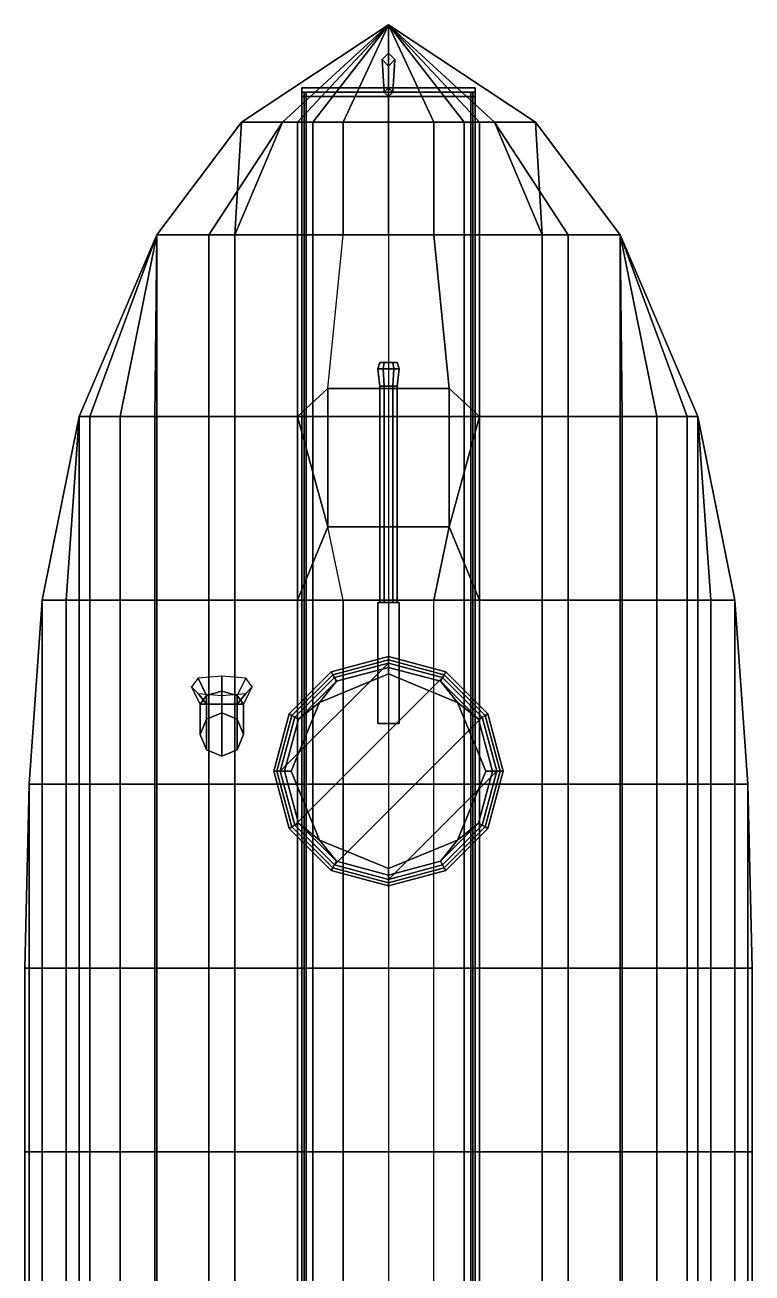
# Model space of a CAD drawing. Header units: millimetres. Extents: x -3 to 1.7, y -21.6 to 9.5.
# Drawn here: x -1.68 to 1.68, y 3.76 to 9.53 of the extents above; entities that cross this region are included whole.
import ezdxf

# ---------------------------------------------------------------- set-up
doc = ezdxf.new("R2010")
doc.units = ezdxf.units.MM
for name, color, linetype in [('gun', 1, 'Continuous'), ('hull_mirror', 7, 'Continuous'), ('turret', 2, 'Continuous')]:
    doc.layers.add(name, color=color, linetype=linetype)

msp = doc.modelspace()

# ---------------------------------------------------------------- linework, layer by layer
for points in [[(0, 9.53, 1), (0, 9.53, 0.47), (-0.35, 9.08, 0.47), (-0.68, 9.08, 1)], [(0, 9.53, 0.47), (0, 9.37, -0.16), (0, 9.08, -0.5), (-0.35, 9.08, 0.47)], [(0, 9.4, 1.26), (-0.03, 9.37, 1.26), (-0.02, 9.22, 2.8), (0, 9.24, 2.82)], [(-0.03, 9.37, 1.26), (0, 9.34, 1.26), (0, 9.2, 2.82), (-0.02, 9.22, 2.8)], [(0.03, 9.37, 1.26), (0, 9.4, 1.26), (0, 9.24, 2.82), (0.02, 9.22, 2.8)], [(0, 9.34, 1.26), (0.03, 9.37, 1.26), (0.02, 9.22, 2.8), (0, 9.2, 2.82)], [(-0.4, 9.22, 2.8), (-0.4, 9.24, 2.82), (0.4, 9.24, 2.82), (0.4, 9.22, 2.8)], [(-0.4, 9.24, 2.82), (-0.4, 9.22, 2.84), (0.4, 9.22, 2.84), (0.4, 9.24, 2.82)], [(-0.4, 9.2399, 2.8199), (-0.4, 9.22, 2.8), (-0.4, 9.2, 2.82), (-0.4, 9.22, 2.84)], [(0.4, 9.24, 2.82), (0.4, 9.22, 2.84), (0.4, 9.2, 2.82), (0.4, 9.22, 2.8)], [(-0.4, 0.6, 2.88), (-0.39, 0.6, 2.89), (-0.39, 9.22, 2.83), (-0.4, 9.22, 2.82)], [(-0.39, 0.6, 2.87), (-0.4, 0.6, 2.88), (-0.4, 9.22, 2.82), (-0.39, 9.22, 2.81)], [(-0.4, 9.22, 2.84), (-0.4, 9.2, 2.82), (0.4, 9.2, 2.82), (0.4, 9.22, 2.84)], [(-0.4, 9.2, 2.82), (-0.4, 9.22, 2.8), (0.4, 9.22, 2.8), (0.4, 9.2, 2.82)], [(-0.39, 0.6, 2.89), (-0.38, 0.6, 2.88), (-0.38, 9.22, 2.82), (-0.39, 9.22, 2.83)], [(-0.38, 0.6, 2.88), (-0.39, 0.6, 2.87), (-0.39, 9.22, 2.81), (-0.38, 9.22, 2.82)], [(0.38, 0.6, 2.88), (0.39, 0.6, 2.89), (0.39, 9.22, 2.83), (0.38, 9.22, 2.82)], [(0.39, 0.6, 2.87), (0.38, 0.6, 2.88), (0.38, 9.22, 2.82), (0.39, 9.22, 2.81)], [(0.39, 0.6, 2.89), (0.4, 0.6, 2.88), (0.4, 9.22, 2.82), (0.39, 9.22, 2.83)], [(0.4, 0.6, 2.88), (0.39, 0.6, 2.87), (0.39, 9.22, 2.81), (0.4, 9.22, 2.82)], [(-0.68, 9.08, 1), (-0.68, 9.08, 1), (-0.71, 8.56, 0.54), (-1.07, 8.56, 0.86)], [(-0.68, 9.08, 1), (-0.35, 9.08, 0.47), (-0.35, 8.56, -0.03), (-0.71, 8.56, 0.54)], [(-0.35, 9.08, 0.47), (0, 9.08, -0.5), (0, 8.56, -0.69), (-0.35, 8.56, -0.03)], [(-1.07, 8.56, 0.86), (-1.07, 8.56, 0.86), (-1.07, 7.72, 0.37), (-1.43, 7.72, 0.61)], [(-1.07, 8.56, 0.86), (-0.71, 8.56, 0.54), (-0.71, 7.72, 0.02), (-1.07, 7.72, 0.37)], [(-0.71, 8.56, 0.54), (-0.35, 8.56, -0.03), (-0.35, 7.72, -0.4), (-0.71, 7.72, 0.02)], [(-0.35, 8.56, -0.03), (0, 8.56, -0.69), (0, 7.72, -0.76), (-0.35, 7.72, -0.4)], [(0.28, 7.21, 1.32), (0.28, 7.85, 1.32), (-0.28, 7.85, 1.32), (-0.28, 7.21, 1.32)], [(0.28, 7.85, 1.32), (0.28, 7.85, 1.26), (-0.28, 7.85, 1.26), (-0.28, 7.85, 1.32)], [(-0.28, 7.85, 1.32), (-0.28, 7.85, 1.26), (-0.28, 7.21, 1.26), (-0.28, 7.21, 1.32)], [(0.28, 7.21, 1.26), (0.28, 7.85, 1.26), (0.28, 7.85, 1.32), (0.28, 7.21, 1.32)], [(-1.43, 7.72, 0.61), (-1.43, 7.72, 0.61), (-1.43, 6.87, 0.23), (-1.6, 6.87, 0.31)], [(-1.43, 7.72, 0.61), (-1.07, 7.72, 0.37), (-1.07, 6.87, 0.04), (-1.43, 6.87, 0.23)], [(-1.07, 7.72, 0.37), (-0.71, 7.72, 0.02), (-0.71, 6.87, -0.25), (-1.07, 6.87, 0.04)], [(-0.71, 7.72, 0.02), (-0.35, 7.72, -0.4), (-0.35, 6.87, -0.56), (-0.71, 6.87, -0.25)], [(-0.35, 7.72, -0.4), (0, 7.72, -0.76), (0, 6.87, -0.76), (-0.35, 6.87, -0.56)], [(-0.28, 7.21, 1.32), (-0.28, 7.21, 1.26), (0.28, 7.21, 1.26), (0.28, 7.21, 1.32)], [(-1.6, 6.87, 0.31), (-1.43, 6.87, 0.23), (-1.43, 6.02, -0.02), (-1.66, 6.02, 0.08)], [(-1.43, 6.87, 0.23), (-1.07, 6.87, 0.04), (-1.07, 6.02, -0.18), (-1.43, 6.02, -0.02)], [(-1.07, 6.87, 0.04), (-0.71, 6.87, -0.25), (-0.71, 6.02, -0.4), (-1.07, 6.02, -0.18)], [(-0.71, 6.87, -0.25), (-0.35, 6.87, -0.56), (-0.35, 6.02, -0.61), (-0.71, 6.02, -0.4)], [(-0.35, 6.87, -0.56), (0, 6.87, -0.76), (0, 6.02, -0.76), (-0.35, 6.02, -0.61)], [(-0.265, 6.539, 1.41), (-0.2577, 6.5263, 1.4454), (0, 6.5954, 1.4454), (0, 6.61, 1.41)], [(-0.2577, 6.5263, 1.3746), (-0.265, 6.539, 1.41), (0, 6.61, 1.41), (0, 6.5954, 1.3746)], [(-0.2577, 6.5263, 1.4454), (-0.24, 6.4957, 1.46), (0, 6.56, 1.46), (0, 6.5954, 1.4454)], [(-0.24, 6.4957, 1.36), (-0.2577, 6.5263, 1.3746), (0, 6.5954, 1.3746), (0, 6.56, 1.36)], [(0, 6.61, 1.41), (0, 6.5954, 1.4454), (0.2577, 6.5263, 1.4454), (0.265, 6.539, 1.41)], [(0, 6.5954, 1.3746), (0, 6.61, 1.41), (0.265, 6.539, 1.41), (0.2577, 6.5263, 1.3746)], [(0, 6.5954, 1.4454), (0, 6.56, 1.46), (0.24, 6.4957, 1.46), (0.2577, 6.5263, 1.4454)], [(0, 6.56, 1.36), (0, 6.5954, 1.3746), (0.2577, 6.5263, 1.3746), (0.24, 6.4957, 1.36)], [(-0.459, 6.345, 1.41), (-0.4463, 6.3377, 1.4454), (-0.2577, 6.5263, 1.4454), (-0.265, 6.539, 1.41)], [(-0.4463, 6.3377, 1.3746), (-0.459, 6.345, 1.41), (-0.265, 6.539, 1.41), (-0.2577, 6.5263, 1.3746)], [(-0.4463, 6.3377, 1.4454), (-0.4157, 6.32, 1.46), (-0.24, 6.4957, 1.46), (-0.2577, 6.5263, 1.4454)], [(-0.4157, 6.32, 1.36), (-0.4463, 6.3377, 1.3746), (-0.2577, 6.5263, 1.3746), (-0.24, 6.4957, 1.36)], [(0, 6.56, 1.46), (-0.24, 6.4957, 1.46), (-0.3182, 6.3982, 1.46), (0, 6.53, 1.46)], [(0, 6.53, 1.46), (-0.3182, 6.3982, 1.46), (-0.3182, 6.3982, 1.53), (0, 6.53, 1.53)], [(0, 6.56, 1.28), (-0.24, 6.4957, 1.24), (-0.24, 6.4957, 1.36), (0, 6.56, 1.36)], [(0.24, 6.4957, 1.24), (0, 6.56, 1.28), (0, 6.56, 1.36), (0.24, 6.4957, 1.36)], [(0, 6.56, 1.46), (0, 6.53, 1.46), (0.3182, 6.3982, 1.46), (0.24, 6.4957, 1.46)], [(0.3182, 6.3982, 1.46), (0, 6.53, 1.46), (0, 6.53, 1.53), (0.3182, 6.3982, 1.53)], [(0.2577, 6.5263, 1.4454), (0.24, 6.4957, 1.46), (0.4157, 6.32, 1.46), (0.4463, 6.3377, 1.4454)], [(0.24, 6.4957, 1.36), (0.2577, 6.5263, 1.3746), (0.4463, 6.3377, 1.3746), (0.4157, 6.32, 1.36)], [(0.265, 6.539, 1.41), (0.2577, 6.5263, 1.4454), (0.4463, 6.3377, 1.4454), (0.459, 6.345, 1.41)], [(0.2577, 6.5263, 1.3746), (0.265, 6.539, 1.41), (0.459, 6.345, 1.41), (0.4463, 6.3377, 1.3746)], [(-0.88, 6.51, 1.8907), (-0.91, 6.47, 1.7), (-0.87, 6.39, 1.7), (-0.8407, 6.43, 1.8907)], [(-0.91, 6.47, 1.7), (-0.88, 6.44, 1.5393), (-0.8407, 6.39, 1.5393), (-0.87, 6.39, 1.7)], [(-0.77, 6.52, 1.92), (-0.88, 6.51, 1.8907), (-0.8407, 6.43, 1.8907), (-0.77, 6.45, 1.92)], [(-0.66, 6.51, 1.8907), (-0.77, 6.52, 1.92), (-0.77, 6.45, 1.92), (-0.6993, 6.43, 1.8907)], [(-0.63, 6.47, 1.7), (-0.66, 6.51, 1.8907), (-0.6993, 6.43, 1.8907), (-0.67, 6.39, 1.7)], [(-0.66, 6.44, 1.5393), (-0.63, 6.47, 1.7), (-0.67, 6.39, 1.7), (-0.6993, 6.39, 1.5393)], [(-0.24, 6.4957, 1.24), (-0.4157, 6.32, 1.21), (-0.4157, 6.32, 1.36), (-0.24, 6.4957, 1.36)], [(-0.4157, 6.32, 1.46), (-0.3182, 6.3982, 1.46), (-0.3182, 6.3982, 1.46), (-0.24, 6.4957, 1.46)], [(0.4157, 6.32, 1.21), (0.24, 6.4957, 1.24), (0.24, 6.4957, 1.36), (0.4157, 6.32, 1.36)], [(0.24, 6.4957, 1.46), (0.3182, 6.3982, 1.46), (0.3182, 6.3982, 1.46), (0.4157, 6.32, 1.46)], [(-0.88, 6.44, 1.5393), (-0.77, 6.43, 1.51), (-0.77, 6.39, 1.51), (-0.8407, 6.39, 1.5393)], [(-0.8407, 6.43, 1.8907), (-0.87, 6.39, 1.7), (-0.87, 6.25, 1.63), (-0.8407, 6.1793, 1.7)], [(-0.77, 6.45, 1.92), (-0.8407, 6.43, 1.8907), (-0.8407, 6.1793, 1.7), (-0.77, 6.15, 1.72)], [(-0.6993, 6.43, 1.8907), (-0.77, 6.45, 1.92), (-0.77, 6.15, 1.72), (-0.6993, 6.1793, 1.7)], [(-0.77, 6.43, 1.51), (-0.66, 6.44, 1.5393), (-0.6993, 6.39, 1.5393), (-0.77, 6.39, 1.51)], [(-0.67, 6.39, 1.7), (-0.6993, 6.43, 1.8907), (-0.6993, 6.1793, 1.7), (-0.67, 6.25, 1.63)], [(-0.87, 6.39, 1.7), (-0.8407, 6.39, 1.5393), (-0.8407, 6.3207, 1.53), (-0.87, 6.25, 1.63)], [(-0.8407, 6.39, 1.5393), (-0.77, 6.39, 1.51), (-0.77, 6.35, 1.48), (-0.8407, 6.3207, 1.53)], [(-0.77, 6.35, 0.98), (-0.8407, 6.3207, 0.98), (-0.8407, 6.3207, 1.53), (-0.77, 6.35, 1.48)], [(-0.77, 6.39, 1.51), (-0.6993, 6.39, 1.5393), (-0.6993, 6.3207, 1.53), (-0.77, 6.35, 1.48)], [(-0.6993, 6.3207, 0.98), (-0.77, 6.35, 0.98), (-0.77, 6.35, 1.48), (-0.6993, 6.3207, 1.53)], [(-0.6993, 6.39, 1.5393), (-0.67, 6.39, 1.7), (-0.67, 6.25, 1.63), (-0.6993, 6.3207, 1.53)], [(-0.48, 6.08, 1.46), (-0.45, 6.08, 1.46), (-0.3182, 6.3982, 1.46), (-0.4157, 6.32, 1.46)], [(-0.3182, 6.3982, 1.46), (-0.45, 6.08, 1.46), (-0.45, 6.08, 1.53), (-0.3182, 6.3982, 1.53)], [(0.45, 6.08, 1.46), (0.3182, 6.3982, 1.46), (0.3182, 6.3982, 1.53), (0.45, 6.08, 1.53)], [(0.48, 6.08, 1.46), (0.4157, 6.32, 1.46), (0.3182, 6.3982, 1.46), (0.45, 6.08, 1.46)], [(-0.8407, 6.3207, 0.98), (-0.87, 6.25, 0.98), (-0.87, 6.25, 1.63), (-0.8407, 6.3207, 1.53)], [(-0.67, 6.25, 0.98), (-0.6993, 6.3207, 0.98), (-0.6993, 6.3207, 1.53), (-0.67, 6.25, 1.63)], [(-0.53, 6.08, 1.41), (-0.5154, 6.08, 1.4454), (-0.4463, 6.3377, 1.4454), (-0.459, 6.345, 1.41)], [(-0.5154, 6.08, 1.3746), (-0.53, 6.08, 1.41), (-0.459, 6.345, 1.41), (-0.4463, 6.3377, 1.3746)], [(-0.5154, 6.08, 1.4454), (-0.48, 6.08, 1.46), (-0.4157, 6.32, 1.46), (-0.4463, 6.3377, 1.4454)], [(-0.48, 6.08, 1.36), (-0.5154, 6.08, 1.3746), (-0.4463, 6.3377, 1.3746), (-0.4157, 6.32, 1.36)], [(-0.4157, 6.32, 1.21), (-0.48, 6.08, 1.2), (-0.48, 6.08, 1.36), (-0.4157, 6.32, 1.36)], [(0.4463, 6.3377, 1.4454), (0.4157, 6.32, 1.46), (0.48, 6.08, 1.46), (0.5154, 6.08, 1.4454)], [(0.4157, 6.32, 1.36), (0.4463, 6.3377, 1.3746), (0.5154, 6.08, 1.3746), (0.48, 6.08, 1.36)], [(0.48, 6.08, 1.2), (0.4157, 6.32, 1.21), (0.4157, 6.32, 1.36), (0.48, 6.08, 1.36)], [(0.459, 6.345, 1.41), (0.4463, 6.3377, 1.4454), (0.5154, 6.08, 1.4454), (0.53, 6.08, 1.41)], [(0.4463, 6.3377, 1.3746), (0.459, 6.345, 1.41), (0.53, 6.08, 1.41), (0.5154, 6.08, 1.3746)], [(-0.87, 6.25, 0.98), (-0.8407, 6.1793, 0.98), (-0.8407, 6.1793, 1.7), (-0.87, 6.25, 1.63)], [(-0.6993, 6.1793, 0.98), (-0.67, 6.25, 0.98), (-0.67, 6.25, 1.63), (-0.6993, 6.1793, 1.7)], [(-0.8407, 6.1793, 0.98), (-0.77, 6.15, 0.98), (-0.77, 6.15, 1.72), (-0.8407, 6.1793, 1.7)], [(-0.77, 6.15, 0.98), (-0.6993, 6.1793, 0.98), (-0.6993, 6.1793, 1.7), (-0.77, 6.15, 1.72)], [(-0.459, 5.815, 1.41), (-0.4463, 5.8223, 1.4454), (-0.5154, 6.08, 1.4454), (-0.53, 6.08, 1.41)], [(-0.4463, 5.8223, 1.3746), (-0.459, 5.815, 1.41), (-0.53, 6.08, 1.41), (-0.5154, 6.08, 1.3746)], [(-0.4463, 5.8223, 1.4454), (-0.4157, 5.84, 1.46), (-0.48, 6.08, 1.46), (-0.5154, 6.08, 1.4454)], [(-0.4157, 5.84, 1.36), (-0.4463, 5.8223, 1.3746), (-0.5154, 6.08, 1.3746), (-0.48, 6.08, 1.36)], [(-0.48, 6.08, 1.2), (-0.4157, 5.84, 1.22), (-0.4157, 5.84, 1.36), (-0.48, 6.08, 1.36)], [(-0.48, 6.08, 1.46), (-0.4157, 5.84, 1.46), (-0.3182, 5.7618, 1.46), (-0.45, 6.08, 1.46)], [(-0.45, 6.08, 1.46), (-0.3182, 5.7618, 1.46), (-0.3182, 5.7618, 1.53), (-0.45, 6.08, 1.53)], [(0.3182, 5.7618, 1.46), (0.45, 6.08, 1.46), (0.45, 6.08, 1.53), (0.3182, 5.7618, 1.53)], [(0.48, 6.08, 1.46), (0.45, 6.08, 1.46), (0.3182, 5.7618, 1.46), (0.4157, 5.84, 1.46)], [(0.5154, 6.08, 1.4454), (0.48, 6.08, 1.46), (0.4157, 5.84, 1.46), (0.4463, 5.8223, 1.4454)], [(0.48, 6.08, 1.36), (0.5154, 6.08, 1.3746), (0.4463, 5.8223, 1.3746), (0.4157, 5.84, 1.36)], [(0.4157, 5.84, 1.22), (0.48, 6.08, 1.2), (0.48, 6.08, 1.36), (0.4157, 5.84, 1.36)], [(0.53, 6.08, 1.41), (0.5154, 6.08, 1.4454), (0.4463, 5.8223, 1.4454), (0.459, 5.815, 1.41)], [(0.5154, 6.08, 1.3746), (0.53, 6.08, 1.41), (0.459, 5.815, 1.41), (0.4463, 5.8223, 1.3746)], [(-1.66, 6.02, 0.08), (-1.43, 6.02, -0.02), (-1.43, 5.17, -0.19), (-1.68, 5.17, -0.15)], [(-1.66, 6.02, 0.08), (-1.66, 6.02, 0.08), (-1.68, 5.17, -0.15), (-1.68, 5.17, -0.07)], [(-1.43, 6.02, -0.02), (-1.07, 6.02, -0.18), (-1.07, 5.17, -0.31), (-1.43, 5.17, -0.19)], [(-1.07, 6.02, -0.18), (-0.71, 6.02, -0.4), (-0.71, 5.17, -0.49), (-1.07, 5.17, -0.31)], [(-0.71, 6.02, -0.4), (-0.35, 6.02, -0.61), (-0.35, 5.17, -0.66), (-0.71, 5.17, -0.49)], [(-0.35, 6.02, -0.61), (0, 6.02, -0.76), (0, 5.17, -0.76), (-0.35, 5.17, -0.66)], [(-0.2577, 5.6337, 1.4454), (-0.24, 5.6643, 1.46), (-0.4157, 5.84, 1.46), (-0.4463, 5.8223, 1.4454)], [(-0.24, 5.6643, 1.36), (-0.2577, 5.6337, 1.3746), (-0.4463, 5.8223, 1.3746), (-0.4157, 5.84, 1.36)], [(-0.4157, 5.84, 1.22), (-0.24, 5.6643, 1.28), (-0.24, 5.6643, 1.36), (-0.4157, 5.84, 1.36)], [(-0.24, 5.6643, 1.46), (-0.3182, 5.7618, 1.46), (-0.3182, 5.7618, 1.46), (-0.4157, 5.84, 1.46)], [(0.4463, 5.8223, 1.4454), (0.4157, 5.84, 1.46), (0.24, 5.6643, 1.46), (0.2577, 5.6337, 1.4454)], [(0.4157, 5.84, 1.36), (0.4463, 5.8223, 1.3746), (0.2577, 5.6337, 1.3746), (0.24, 5.6643, 1.36)], [(0.24, 5.6643, 1.28), (0.4157, 5.84, 1.22), (0.4157, 5.84, 1.36), (0.24, 5.6643, 1.36)], [(0.4157, 5.84, 1.46), (0.3182, 5.7618, 1.46), (0.3182, 5.7618, 1.46), (0.24, 5.6643, 1.46)], [(-0.265, 5.621, 1.41), (-0.2577, 5.6337, 1.4454), (-0.4463, 5.8223, 1.4454), (-0.459, 5.815, 1.41)], [(-0.2577, 5.6337, 1.3746), (-0.265, 5.621, 1.41), (-0.459, 5.815, 1.41), (-0.4463, 5.8223, 1.3746)], [(0.459, 5.815, 1.41), (0.4463, 5.8223, 1.4454), (0.2577, 5.6337, 1.4454), (0.265, 5.621, 1.41)], [(0.4463, 5.8223, 1.3746), (0.459, 5.815, 1.41), (0.265, 5.621, 1.41), (0.2577, 5.6337, 1.3746)], [(-0.3182, 5.7618, 1.46), (0, 5.63, 1.46), (0, 5.63, 1.53), (-0.3182, 5.7618, 1.53)], [(0, 5.6, 1.46), (0, 5.63, 1.46), (-0.3182, 5.7618, 1.46), (-0.24, 5.6643, 1.46)], [(0, 5.63, 1.46), (0.3182, 5.7618, 1.46), (0.3182, 5.7618, 1.53), (0, 5.63, 1.53)], [(0, 5.6, 1.46), (0.24, 5.6643, 1.46), (0.3182, 5.7618, 1.46), (0, 5.63, 1.46)], [(0, 5.5646, 1.4454), (0, 5.6, 1.46), (-0.24, 5.6643, 1.46), (-0.2577, 5.6337, 1.4454)], [(0, 5.6, 1.36), (0, 5.5646, 1.3746), (-0.2577, 5.6337, 1.3746), (-0.24, 5.6643, 1.36)], [(-0.24, 5.6643, 1.28), (0, 5.6, 1.31), (0, 5.6, 1.36), (-0.24, 5.6643, 1.36)], [(0.2577, 5.6337, 1.4454), (0.24, 5.6643, 1.46), (0, 5.6, 1.46), (0, 5.5646, 1.4454)], [(0.24, 5.6643, 1.36), (0.2577, 5.6337, 1.3746), (0, 5.5646, 1.3746), (0, 5.6, 1.36)], [(0, 5.6, 1.31), (0.24, 5.6643, 1.28), (0.24, 5.6643, 1.36), (0, 5.6, 1.36)], [(0, 5.55, 1.41), (0, 5.5646, 1.4454), (-0.2577, 5.6337, 1.4454), (-0.265, 5.621, 1.41)], [(0, 5.5646, 1.3746), (0, 5.55, 1.41), (-0.265, 5.621, 1.41), (-0.2577, 5.6337, 1.3746)], [(0.265, 5.621, 1.41), (0.2577, 5.6337, 1.4454), (0, 5.5646, 1.4454), (0, 5.55, 1.41)], [(0.2577, 5.6337, 1.3746), (0.265, 5.621, 1.41), (0, 5.55, 1.41), (0, 5.5646, 1.3746)], [(-1.68, 5.17, -0.15), (-1.43, 5.17, -0.19), (-1.43, 4.32, -0.32), (-1.68, 4.32, -0.27)], [(-1.68, 5.17, -0.07), (-1.68, 5.17, -0.15), (-1.68, 4.32, -0.27), (-1.68, 4.32, -0.07)], [(-1.43, 5.17, -0.19), (-1.07, 5.17, -0.31), (-1.07, 4.32, -0.42), (-1.43, 4.32, -0.32)], [(-1.07, 5.17, -0.31), (-0.71, 5.17, -0.49), (-0.71, 4.32, -0.55), (-1.07, 4.32, -0.42)], [(-0.71, 5.17, -0.49), (-0.35, 5.17, -0.66), (-0.35, 4.32, -0.68), (-0.71, 4.32, -0.55)], [(-0.35, 5.17, -0.66), (0, 5.17, -0.76), (0, 4.32, -0.76), (-0.35, 4.32, -0.68)], [(-1.68, 4.32, -0.07), (-1.68, 4.32, -0.27), (-1.68, 3.46, -0.38), (-1.68, 3.46, -0.07)], [(-1.68, 4.32, -0.27), (-1.43, 4.32, -0.32), (-1.43, 3.46, -0.41), (-1.68, 3.46, -0.38)], [(-1.43, 4.32, -0.32), (-1.07, 4.32, -0.42), (-1.07, 3.46, -0.49), (-1.43, 3.46, -0.41)], [(-1.07, 4.32, -0.42), (-0.71, 4.32, -0.55), (-0.71, 3.46, -0.6), (-1.07, 3.46, -0.49)], [(-0.71, 4.32, -0.55), (-0.35, 4.32, -0.68), (-0.35, 3.46, -0.7), (-0.71, 3.46, -0.6)], [(-0.35, 4.32, -0.68), (0, 4.32, -0.76), (0, 3.46, -0.76), (-0.35, 3.46, -0.7)]]:
    msp.add_3dface(points)
at = {"color": 3}
for points in [[(0, 9.53, 1.21), (0, 9.53, 1), (-0.68, 9.08, 1), (-0.49, 9.08, 1.21)], [(0, 9.53, 1.23), (0, 9.53, 1.21), (-0.49, 9.08, 1.21), (-0.42, 9.08, 1.23)], [(0, 9.53, 1.26), (0, 9.53, 1.26), (-0.42, 9.08, 1.23), (-0.21, 9.08, 1.26)], [(0, 9.53, 1.23), (0, 9.53, 1.23), (-0.42, 9.08, 1.23), (0, 9.53, 1.26)], [(0, 9.53, 1.26), (0, 9.53, 1.26), (-0.21, 9.08, 1.26), (0, 9.08, 1.26)], [(-0.49, 9.08, 1.21), (-0.68, 9.08, 1), (-1.07, 8.56, 0.86), (-0.83, 8.56, 1.12)], [(-0.49, 9.08, 1.21), (-0.49, 9.08, 1.21), (-0.83, 8.56, 1.12), (-0.71, 8.56, 1.17)], [(-0.42, 9.08, 1.23), (-0.49, 9.08, 1.21), (-0.71, 8.56, 1.17), (-0.42, 8.56, 1.23)], [(-0.21, 9.08, 1.26), (-0.42, 9.08, 1.23), (-0.42, 8.56, 1.23), (-0.21, 8.56, 1.26)], [(0, 9.08, 1.26), (-0.21, 9.08, 1.26), (-0.21, 8.56, 1.26), (0, 8.56, 1.26)], [(-1.07, 8.56, 0.86), (-1.07, 8.56, 0.86), (-1.43, 7.72, 0.61), (-1.38, 7.72, 0.69)], [(-1.07, 8.56, 0.86), (-1.07, 8.56, 0.86), (-1.38, 7.72, 0.69), (-1.24, 7.72, 0.84)], [(-1.07, 8.56, 0.86), (-1.07, 8.56, 0.86), (-1.24, 7.72, 0.84), (-1.08, 7.72, 0.97)], [(-0.83, 8.56, 1.12), (-1.07, 8.56, 0.86), (-1.08, 7.72, 0.97), (-0.83, 7.72, 1.12)], [(-0.71, 8.56, 1.17), (-0.83, 8.56, 1.12), (-0.83, 7.72, 1.12), (-0.71, 7.72, 1.17)], [(-0.42, 8.56, 1.23), (-0.71, 8.56, 1.17), (-0.71, 7.72, 1.17), (-0.42, 7.72, 1.23)], [(-0.21, 8.56, 1.26), (-0.42, 8.56, 1.23), (-0.42, 7.72, 1.23), (-0.28, 7.85, 1.26)], [(-0.28, 7.85, 1.26), (-0.28, 7.85, 1.26), (-0.42, 7.72, 1.23), (-0.28, 7.21, 1.26)], [(-1.43, 7.72, 0.61), (-1.43, 7.72, 0.61), (-1.6, 6.87, 0.31), (-1.49, 6.87, 0.57)], [(-1.38, 7.72, 0.69), (-1.43, 7.72, 0.61), (-1.49, 6.87, 0.57), (-1.38, 6.87, 0.72)], [(-1.24, 7.72, 0.84), (-1.38, 7.72, 0.69), (-1.38, 6.87, 0.72), (-1.24, 6.87, 0.89)], [(-1.08, 7.72, 0.97), (-1.24, 7.72, 0.84), (-1.24, 6.87, 0.89), (-1.08, 6.87, 1.01)], [(-0.83, 7.72, 1.12), (-1.08, 7.72, 0.97), (-1.08, 6.87, 1.01), (-0.83, 6.87, 1.16)], [(-0.71, 7.72, 1.17), (-0.83, 7.72, 1.12), (-0.83, 6.87, 1.16), (-0.71, 6.87, 1.2)], [(-0.42, 7.72, 1.23), (-0.71, 7.72, 1.17), (-0.71, 6.87, 1.2), (-0.42, 6.87, 1.27)], [(-0.28, 7.21, 1.26), (-0.28, 7.21, 1.26), (-0.42, 7.72, 1.23), (-0.42, 6.87, 1.27)], [(-0.28, 7.21, 1.26), (-0.28, 7.21, 1.26), (-0.42, 6.87, 1.27), (-0.21, 6.87, 1.28)], [(-1.6, 6.87, 0.31), (-1.6, 6.87, 0.31), (-1.66, 6.02, 0.08), (-1.6, 6.02, 0.31)], [(-1.49, 6.87, 0.57), (-1.6, 6.87, 0.31), (-1.6, 6.02, 0.31), (-1.49, 6.02, 0.57)], [(-1.38, 6.87, 0.72), (-1.49, 6.87, 0.57), (-1.49, 6.02, 0.57), (-1.38, 6.02, 0.76)], [(-1.24, 6.87, 0.89), (-1.38, 6.87, 0.72), (-1.38, 6.02, 0.76), (-1.24, 6.02, 0.92)], [(-1.08, 6.87, 1.01), (-1.24, 6.87, 0.89), (-1.24, 6.02, 0.92), (-1.08, 6.02, 1.06)], [(-0.83, 6.87, 1.16), (-1.08, 6.87, 1.01), (-1.08, 6.02, 1.06), (-0.83, 6.02, 1.19)], [(-0.71, 6.87, 1.2), (-0.83, 6.87, 1.16), (-0.83, 6.02, 1.19), (-0.71, 6.02, 1.24)], [(-0.42, 6.87, 1.27), (-0.71, 6.87, 1.2), (-0.71, 6.02, 1.24), (-0.42, 6.02, 1.29)], [(-0.21, 6.87, 1.28), (-0.42, 6.87, 1.27), (-0.42, 6.02, 1.29), (-0.21, 6.02, 1.31)], [(0.21, 6.87, 1.28), (-0.21, 6.87, 1.28), (-0.21, 6.02, 1.31), (0.21, 6.02, 1.31)], [(-1.66, 6.02, 0.08), (-1.66, 6.02, 0.08), (-1.68, 5.17, -0.07), (-1.66, 5.17, 0.08)], [(-1.6, 6.02, 0.31), (-1.66, 6.02, 0.08), (-1.66, 5.17, 0.08), (-1.6, 5.17, 0.31)], [(-1.49, 6.02, 0.57), (-1.6, 6.02, 0.31), (-1.6, 5.17, 0.31), (-1.49, 5.17, 0.57)], [(-1.38, 6.02, 0.76), (-1.49, 6.02, 0.57), (-1.49, 5.17, 0.57), (-1.38, 5.17, 0.76)], [(-1.24, 6.02, 0.92), (-1.38, 6.02, 0.76), (-1.38, 5.17, 0.76), (-1.24, 5.17, 0.92)], [(-1.08, 6.02, 1.06), (-1.24, 6.02, 0.92), (-1.24, 5.17, 0.92), (-1.08, 5.17, 1.06)], [(-0.83, 6.02, 1.19), (-1.08, 6.02, 1.06), (-1.08, 5.17, 1.06), (-0.83, 5.17, 1.19)], [(-0.71, 6.02, 1.24), (-0.83, 6.02, 1.19), (-0.83, 5.17, 1.19), (-0.71, 5.17, 1.24)], [(-0.42, 6.02, 1.29), (-0.71, 6.02, 1.24), (-0.71, 5.17, 1.24), (-0.42, 5.17, 1.29)], [(-0.21, 6.02, 1.31), (-0.42, 6.02, 1.29), (-0.42, 5.17, 1.29), (-0.21, 5.17, 1.31)], [(0.21, 6.02, 1.31), (-0.21, 6.02, 1.31), (-0.21, 5.17, 1.31), (0.21, 5.17, 1.31)], [(-1.66, 5.17, 0.08), (-1.68, 5.17, -0.07), (-1.68, 4.32, -0.07), (-1.66, 4.32, 0.08)], [(-1.6, 5.17, 0.31), (-1.66, 5.17, 0.08), (-1.66, 4.32, 0.08), (-1.6, 4.32, 0.31)], [(-1.49, 5.17, 0.57), (-1.6, 5.17, 0.31), (-1.6, 4.32, 0.31), (-1.49, 4.32, 0.57)], [(-1.38, 5.17, 0.76), (-1.49, 5.17, 0.57), (-1.49, 4.32, 0.57), (-1.38, 4.32, 0.76)], [(-1.24, 5.17, 0.92), (-1.38, 5.17, 0.76), (-1.38, 4.32, 0.76), (-1.24, 4.32, 0.92)], [(-1.08, 5.17, 1.06), (-1.24, 5.17, 0.92), (-1.24, 4.32, 0.92), (-1.08, 4.32, 1.06)], [(-0.83, 5.17, 1.19), (-1.08, 5.17, 1.06), (-1.08, 4.32, 1.06), (-0.83, 4.32, 1.19)], [(-0.71, 5.17, 1.24), (-0.83, 5.17, 1.19), (-0.83, 4.32, 1.19), (-0.71, 4.32, 1.24)], [(-0.42, 5.17, 1.29), (-0.71, 5.17, 1.24), (-0.71, 4.32, 1.24), (-0.42, 4.32, 1.29)], [(-0.21, 5.17, 1.31), (-0.42, 5.17, 1.29), (-0.42, 4.32, 1.29), (-0.21, 4.32, 1.31)], [(0.21, 5.17, 1.31), (-0.21, 5.17, 1.31), (-0.21, 4.32, 1.31), (0.21, 4.32, 1.31)], [(-1.66, 4.32, 0.08), (-1.68, 4.32, -0.07), (-1.68, 3.46, -0.07), (-1.66, 3.46, 0.08)], [(-1.6, 4.32, 0.31), (-1.66, 4.32, 0.08), (-1.66, 3.46, 0.08), (-1.6, 3.46, 0.31)], [(-1.49, 4.32, 0.57), (-1.6, 4.32, 0.31), (-1.6, 3.46, 0.31), (-1.49, 3.46, 0.57)], [(-1.38, 4.32, 0.76), (-1.49, 4.32, 0.57), (-1.49, 3.46, 0.57), (-1.38, 3.46, 0.76)], [(-1.24, 4.32, 0.92), (-1.38, 4.32, 0.76), (-1.38, 3.46, 0.76), (-1.24, 3.46, 0.92)], [(-1.08, 4.32, 1.06), (-1.24, 4.32, 0.92), (-1.24, 3.46, 0.92), (-1.08, 3.46, 1.06)], [(-0.83, 4.32, 1.19), (-1.08, 4.32, 1.06), (-1.08, 3.46, 1.06), (-0.83, 3.46, 1.19)], [(-0.71, 4.32, 1.24), (-0.83, 4.32, 1.19), (-0.83, 3.46, 1.19), (-0.71, 3.46, 1.24)], [(-0.42, 4.32, 1.29), (-0.71, 4.32, 1.24), (-0.71, 3.46, 1.24), (-0.42, 3.46, 1.29)], [(-0.21, 4.32, 1.31), (-0.42, 4.32, 1.29), (-0.42, 3.46, 1.29), (-0.21, 3.46, 1.31)], [(0.21, 4.32, 1.31), (-0.21, 4.32, 1.31), (-0.21, 3.46, 1.31), (0.21, 3.46, 1.31)]]:
    msp.add_3dface(points, dxfattribs=at)
at = {"layer": 'gun'}
for points in [[(-0.04, 7.97, 1.84), (-0.02, 7.97, 1.8054), (-0.025, 7.94, 1.7967), (-0.05, 7.94, 1.84)], [(-0.02, 7.97, 1.8746), (-0.04, 7.97, 1.84), (-0.05, 7.94, 1.84), (-0.025, 7.94, 1.8833)], [(0.04, 7.97, 1.84), (-0.04, 7.97, 1.84), (-0.02, 7.97, 1.8746), (0.02, 7.97, 1.8746)], [(0.02, 7.97, 1.8054), (-0.02, 7.97, 1.8054), (-0.04, 7.97, 1.84), (0.04, 7.97, 1.84)], [(-0.02, 7.97, 1.8054), (0.02, 7.97, 1.8054), (0.025, 7.94, 1.7967), (-0.025, 7.94, 1.7967)], [(0.02, 7.97, 1.8746), (-0.02, 7.97, 1.8746), (-0.025, 7.94, 1.8833), (0.025, 7.94, 1.8833)], [(0.02, 7.97, 1.8054), (0.04, 7.97, 1.84), (0.05, 7.94, 1.84), (0.025, 7.94, 1.7967)], [(0.04, 7.97, 1.84), (0.02, 7.97, 1.8746), (0.025, 7.94, 1.8833), (0.05, 7.94, 1.84)], [(-0.04, 7.86, 1.84), (-0.02, 7.86, 1.8746), (-0.025, 7.94, 1.8833), (-0.05, 7.94, 1.84)], [(-0.02, 7.86, 1.8054), (-0.04, 7.86, 1.84), (-0.05, 7.94, 1.84), (-0.025, 7.94, 1.7967)], [(-0.02, 7.86, 1.8746), (0.02, 7.86, 1.8746), (0.025, 7.94, 1.8833), (-0.025, 7.94, 1.8833)], [(0.02, 7.86, 1.8054), (-0.02, 7.86, 1.8054), (-0.025, 7.94, 1.7967), (0.025, 7.94, 1.7967)], [(0.02, 7.86, 1.8746), (0.04, 7.86, 1.84), (0.05, 7.94, 1.84), (0.025, 7.94, 1.8833)], [(0.04, 7.86, 1.84), (0.02, 7.86, 1.8054), (0.025, 7.94, 1.7967), (0.05, 7.94, 1.84)], [(-0.04, 6.86, 1.84), (-0.02, 6.86, 1.8746), (-0.02, 7.86, 1.8746), (-0.04, 7.86, 1.84)], [(-0.02, 6.86, 1.8054), (-0.04, 6.86, 1.84), (-0.04, 7.86, 1.84), (-0.02, 7.86, 1.8054)], [(-0.02, 6.86, 1.8746), (0.02, 6.86, 1.8746), (0.02, 7.86, 1.8746), (-0.02, 7.86, 1.8746)], [(0.02, 6.86, 1.8054), (-0.02, 6.86, 1.8054), (-0.02, 7.86, 1.8054), (0.02, 7.86, 1.8054)], [(0.02, 6.86, 1.8746), (0.04, 6.86, 1.84), (0.04, 7.86, 1.84), (0.02, 7.86, 1.8746)], [(0.04, 6.86, 1.84), (0.02, 6.86, 1.8054), (0.02, 7.86, 1.8054), (0.04, 7.86, 1.84)], [(-0.05, 6.86, 1.88), (-0.05, 6.86, 1.7), (-0.05, 6.3, 1.7), (-0.05, 6.3, 1.88)], [(0.05, 6.86, 1.88), (0.05, 6.86, 1.7), (-0.05, 6.86, 1.7), (-0.05, 6.86, 1.88)], [(-0.05, 6.3, 1.7), (-0.05, 6.86, 1.7), (0.05, 6.86, 1.7), (0.05, 6.3, 1.7)], [(0.05, 6.3, 1.88), (0.05, 6.86, 1.88), (-0.05, 6.86, 1.88), (-0.05, 6.3, 1.88)], [(0.05, 6.3, 1.7), (0.05, 6.86, 1.7), (0.05, 6.86, 1.88), (0.05, 6.3, 1.88)], [(-0.05, 6.3, 1.88), (-0.05, 6.3, 1.7), (0.05, 6.3, 1.7), (0.05, 6.3, 1.88)]]:
    msp.add_3dface(points, dxfattribs=at)
at = {"layer": 'hull_mirror'}
for points in [[(0, 9.53, 1), (0, 9.53, 0.47), (0.35, 9.08, 0.47), (0.68, 9.08, 1)], [(0, 9.53, 0.47), (0, 9.37, -0.16), (0, 9.08, -0.5), (0.35, 9.08, 0.47)], [(0.35, 9.08, 0.47), (0, 9.08, -0.5), (0, 8.56, -0.69), (0.35, 8.56, -0.03)], [(0.68, 9.08, 1), (0.35, 9.08, 0.47), (0.35, 8.56, -0.03), (0.71, 8.56, 0.54)], [(0.68, 9.08, 1), (0.68, 9.08, 1), (0.71, 8.56, 0.54), (1.07, 8.56, 0.86)], [(0.35, 8.56, -0.03), (0, 8.56, -0.69), (0, 7.72, -0.76), (0.35, 7.72, -0.4)], [(0.71, 8.56, 0.54), (0.35, 8.56, -0.03), (0.35, 7.72, -0.4), (0.71, 7.72, 0.02)], [(1.07, 8.56, 0.86), (0.71, 8.56, 0.54), (0.71, 7.72, 0.02), (1.07, 7.72, 0.37)], [(1.07, 8.56, 0.86), (1.07, 8.56, 0.86), (1.07, 7.72, 0.37), (1.43, 7.72, 0.61)], [(0.35, 7.72, -0.4), (0, 7.72, -0.76), (0, 6.87, -0.76), (0.35, 6.87, -0.56)], [(0.71, 7.72, 0.02), (0.35, 7.72, -0.4), (0.35, 6.87, -0.56), (0.71, 6.87, -0.25)], [(1.07, 7.72, 0.37), (0.71, 7.72, 0.02), (0.71, 6.87, -0.25), (1.07, 6.87, 0.04)], [(1.43, 7.72, 0.61), (1.07, 7.72, 0.37), (1.07, 6.87, 0.04), (1.43, 6.87, 0.23)], [(1.43, 7.72, 0.61), (1.43, 7.72, 0.61), (1.43, 6.87, 0.23), (1.6, 6.87, 0.31)], [(0.35, 6.87, -0.56), (0, 6.87, -0.76), (0, 6.02, -0.76), (0.35, 6.02, -0.61)], [(0.71, 6.87, -0.25), (0.35, 6.87, -0.56), (0.35, 6.02, -0.61), (0.71, 6.02, -0.4)], [(1.07, 6.87, 0.04), (0.71, 6.87, -0.25), (0.71, 6.02, -0.4), (1.07, 6.02, -0.18)], [(1.43, 6.87, 0.23), (1.07, 6.87, 0.04), (1.07, 6.02, -0.18), (1.43, 6.02, -0.02)], [(1.6, 6.87, 0.31), (1.43, 6.87, 0.23), (1.43, 6.02, -0.02), (1.66, 6.02, 0.08)], [(0.35, 6.02, -0.61), (0, 6.02, -0.76), (0, 5.17, -0.76), (0.35, 5.17, -0.66)], [(0.71, 6.02, -0.4), (0.35, 6.02, -0.61), (0.35, 5.17, -0.66), (0.71, 5.17, -0.49)], [(1.07, 6.02, -0.18), (0.71, 6.02, -0.4), (0.71, 5.17, -0.49), (1.07, 5.17, -0.31)], [(1.43, 6.02, -0.02), (1.07, 6.02, -0.18), (1.07, 5.17, -0.31), (1.43, 5.17, -0.19)], [(1.66, 6.02, 0.08), (1.43, 6.02, -0.02), (1.43, 5.17, -0.19), (1.68, 5.17, -0.15)], [(1.66, 6.02, 0.08), (1.66, 6.02, 0.08), (1.68, 5.17, -0.15), (1.68, 5.17, -0.07)], [(0.35, 5.17, -0.66), (0, 5.17, -0.76), (0, 4.32, -0.76), (0.35, 4.32, -0.68)], [(0.71, 5.17, -0.49), (0.35, 5.17, -0.66), (0.35, 4.32, -0.68), (0.71, 4.32, -0.55)], [(1.07, 5.17, -0.31), (0.71, 5.17, -0.49), (0.71, 4.32, -0.55), (1.07, 4.32, -0.42)], [(1.43, 5.17, -0.19), (1.07, 5.17, -0.31), (1.07, 4.32, -0.42), (1.43, 4.32, -0.32)], [(1.68, 5.17, -0.15), (1.43, 5.17, -0.19), (1.43, 4.32, -0.32), (1.68, 4.32, -0.27)], [(1.68, 5.17, -0.07), (1.68, 5.17, -0.15), (1.68, 4.32, -0.27), (1.68, 4.32, -0.07)], [(0.35, 4.32, -0.68), (0, 4.32, -0.76), (0, 3.46, -0.76), (0.35, 3.46, -0.7)], [(0.71, 4.32, -0.55), (0.35, 4.32, -0.68), (0.35, 3.46, -0.7), (0.71, 3.46, -0.6)], [(1.07, 4.32, -0.42), (0.71, 4.32, -0.55), (0.71, 3.46, -0.6), (1.07, 3.46, -0.49)], [(1.43, 4.32, -0.32), (1.07, 4.32, -0.42), (1.07, 3.46, -0.49), (1.43, 3.46, -0.41)], [(1.68, 4.32, -0.27), (1.43, 4.32, -0.32), (1.43, 3.46, -0.41), (1.68, 3.46, -0.38)], [(1.68, 4.32, -0.07), (1.68, 4.32, -0.27), (1.68, 3.46, -0.38), (1.68, 3.46, -0.07)]]:
    msp.add_3dface(points, dxfattribs=at)
at = {"layer": 'hull_mirror', "color": 3}
for points in [[(0, 9.53, 1.21), (0, 9.53, 1), (0.68, 9.08, 1), (0.49, 9.08, 1.21)], [(0, 9.53, 1.26), (0, 9.53, 1.26), (0.21, 9.08, 1.26), (0, 9.08, 1.26)], [(0, 9.53, 1.26), (0, 9.53, 1.26), (0.42, 9.08, 1.23), (0.21, 9.08, 1.26)], [(0, 9.53, 1.23), (0, 9.53, 1.21), (0.49, 9.08, 1.21), (0.42, 9.08, 1.23)], [(0, 9.53, 1.23), (0, 9.53, 1.23), (0.42, 9.08, 1.23), (0, 9.53, 1.26)], [(0, 9.08, 1.26), (0.21, 9.08, 1.26), (0.21, 8.56, 1.26), (0, 8.56, 1.26)], [(0.21, 9.08, 1.26), (0.42, 9.08, 1.23), (0.42, 8.56, 1.23), (0.21, 8.56, 1.26)], [(0.42, 9.08, 1.23), (0.49, 9.08, 1.21), (0.71, 8.56, 1.17), (0.42, 8.56, 1.23)], [(0.49, 9.08, 1.21), (0.49, 9.08, 1.21), (0.83, 8.56, 1.12), (0.71, 8.56, 1.17)], [(0.49, 9.08, 1.21), (0.68, 9.08, 1), (1.07, 8.56, 0.86), (0.83, 8.56, 1.12)], [(-0.21, 8.56, 1.26), (0.21, 8.56, 1.26), (0.28, 7.85, 1.26), (-0.28, 7.85, 1.26)], [(0.21, 8.56, 1.26), (0.42, 8.56, 1.23), (0.42, 7.72, 1.23), (0.28, 7.85, 1.26)], [(0.42, 8.56, 1.23), (0.71, 8.56, 1.17), (0.71, 7.72, 1.17), (0.42, 7.72, 1.23)], [(0.71, 8.56, 1.17), (0.83, 8.56, 1.12), (0.83, 7.72, 1.12), (0.71, 7.72, 1.17)], [(0.83, 8.56, 1.12), (1.07, 8.56, 0.86), (1.08, 7.72, 0.97), (0.83, 7.72, 1.12)], [(1.07, 8.56, 0.86), (1.07, 8.56, 0.86), (1.43, 7.72, 0.61), (1.38, 7.72, 0.69)], [(1.07, 8.56, 0.86), (1.07, 8.56, 0.86), (1.38, 7.72, 0.69), (1.24, 7.72, 0.84)], [(1.07, 8.56, 0.86), (1.07, 8.56, 0.86), (1.24, 7.72, 0.84), (1.08, 7.72, 0.97)], [(0.42, 7.72, 1.23), (0.28, 7.21, 1.26), (0.28, 7.21, 1.26), (0.28, 7.85, 1.26)], [(0.42, 7.72, 1.23), (0.42, 6.87, 1.27), (0.42, 6.87, 1.27), (0.28, 7.21, 1.26)], [(0.42, 7.72, 1.23), (0.71, 7.72, 1.17), (0.71, 6.87, 1.2), (0.42, 6.87, 1.27)], [(0.71, 7.72, 1.17), (0.83, 7.72, 1.12), (0.83, 6.87, 1.16), (0.71, 6.87, 1.2)], [(0.83, 7.72, 1.12), (1.08, 7.72, 0.97), (1.08, 6.87, 1.01), (0.83, 6.87, 1.16)], [(1.08, 7.72, 0.97), (1.24, 7.72, 0.84), (1.24, 6.87, 0.89), (1.08, 6.87, 1.01)], [(1.24, 7.72, 0.84), (1.38, 7.72, 0.69), (1.38, 6.87, 0.72), (1.24, 6.87, 0.89)], [(1.38, 7.72, 0.69), (1.43, 7.72, 0.61), (1.49, 6.87, 0.57), (1.38, 6.87, 0.72)], [(1.43, 7.72, 0.61), (1.43, 7.72, 0.61), (1.6, 6.87, 0.31), (1.49, 6.87, 0.57)], [(-0.28, 7.21, 1.26), (0.28, 7.21, 1.26), (0.21, 6.87, 1.28), (-0.21, 6.87, 1.28)], [(0.28, 7.21, 1.26), (0.42, 6.87, 1.27), (0.42, 6.87, 1.27), (0.21, 6.87, 1.28)], [(0.21, 6.87, 1.28), (0.42, 6.87, 1.27), (0.42, 6.02, 1.29), (0.21, 6.02, 1.31)], [(0.42, 6.87, 1.27), (0.71, 6.87, 1.2), (0.71, 6.02, 1.24), (0.42, 6.02, 1.29)], [(0.71, 6.87, 1.2), (0.83, 6.87, 1.16), (0.83, 6.02, 1.19), (0.71, 6.02, 1.24)], [(0.83, 6.87, 1.16), (1.08, 6.87, 1.01), (1.08, 6.02, 1.06), (0.83, 6.02, 1.19)], [(1.08, 6.87, 1.01), (1.24, 6.87, 0.89), (1.24, 6.02, 0.92), (1.08, 6.02, 1.06)], [(1.24, 6.87, 0.89), (1.38, 6.87, 0.72), (1.38, 6.02, 0.76), (1.24, 6.02, 0.92)], [(1.38, 6.87, 0.72), (1.49, 6.87, 0.57), (1.49, 6.02, 0.57), (1.38, 6.02, 0.76)], [(1.49, 6.87, 0.57), (1.6, 6.87, 0.31), (1.6, 6.02, 0.31), (1.49, 6.02, 0.57)], [(1.6, 6.87, 0.31), (1.6, 6.87, 0.31), (1.66, 6.02, 0.08), (1.6, 6.02, 0.31)], [(0.21, 6.02, 1.31), (0.42, 6.02, 1.29), (0.42, 5.17, 1.29), (0.21, 5.17, 1.31)], [(0.42, 6.02, 1.29), (0.71, 6.02, 1.24), (0.71, 5.17, 1.24), (0.42, 5.17, 1.29)], [(0.71, 6.02, 1.24), (0.83, 6.02, 1.19), (0.83, 5.17, 1.19), (0.71, 5.17, 1.24)], [(0.83, 6.02, 1.19), (1.08, 6.02, 1.06), (1.08, 5.17, 1.06), (0.83, 5.17, 1.19)], [(1.08, 6.02, 1.06), (1.24, 6.02, 0.92), (1.24, 5.17, 0.92), (1.08, 5.17, 1.06)], [(1.24, 6.02, 0.92), (1.38, 6.02, 0.76), (1.38, 5.17, 0.76), (1.24, 5.17, 0.92)], [(1.38, 6.02, 0.76), (1.49, 6.02, 0.57), (1.49, 5.17, 0.57), (1.38, 5.17, 0.76)], [(1.49, 6.02, 0.57), (1.6, 6.02, 0.31), (1.6, 5.17, 0.31), (1.49, 5.17, 0.57)], [(1.6, 6.02, 0.31), (1.66, 6.02, 0.08), (1.66, 5.17, 0.08), (1.6, 5.17, 0.31)], [(1.66, 6.02, 0.08), (1.66, 6.02, 0.08), (1.68, 5.17, -0.07), (1.66, 5.17, 0.08)], [(0.21, 5.17, 1.31), (0.42, 5.17, 1.29), (0.42, 4.32, 1.29), (0.21, 4.32, 1.31)], [(0.42, 5.17, 1.29), (0.71, 5.17, 1.24), (0.71, 4.32, 1.24), (0.42, 4.32, 1.29)], [(0.71, 5.17, 1.24), (0.83, 5.17, 1.19), (0.83, 4.32, 1.19), (0.71, 4.32, 1.24)], [(0.83, 5.17, 1.19), (1.08, 5.17, 1.06), (1.08, 4.32, 1.06), (0.83, 4.32, 1.19)], [(1.08, 5.17, 1.06), (1.24, 5.17, 0.92), (1.24, 4.32, 0.92), (1.08, 4.32, 1.06)], [(1.24, 5.17, 0.92), (1.38, 5.17, 0.76), (1.38, 4.32, 0.76), (1.24, 4.32, 0.92)], [(1.38, 5.17, 0.76), (1.49, 5.17, 0.57), (1.49, 4.32, 0.57), (1.38, 4.32, 0.76)], [(1.49, 5.17, 0.57), (1.6, 5.17, 0.31), (1.6, 4.32, 0.31), (1.49, 4.32, 0.57)], [(1.6, 5.17, 0.31), (1.66, 5.17, 0.08), (1.66, 4.32, 0.08), (1.6, 4.32, 0.31)], [(1.66, 5.17, 0.08), (1.68, 5.17, -0.07), (1.68, 4.32, -0.07), (1.66, 4.32, 0.08)], [(0.21, 4.32, 1.31), (0.42, 4.32, 1.29), (0.42, 3.46, 1.29), (0.21, 3.46, 1.31)], [(0.42, 4.32, 1.29), (0.71, 4.32, 1.24), (0.71, 3.46, 1.24), (0.42, 3.46, 1.29)], [(0.71, 4.32, 1.24), (0.83, 4.32, 1.19), (0.83, 3.46, 1.19), (0.71, 3.46, 1.24)], [(0.83, 4.32, 1.19), (1.08, 4.32, 1.06), (1.08, 3.46, 1.06), (0.83, 3.46, 1.19)], [(1.08, 4.32, 1.06), (1.24, 4.32, 0.92), (1.24, 3.46, 0.92), (1.08, 3.46, 1.06)], [(1.24, 4.32, 0.92), (1.38, 4.32, 0.76), (1.38, 3.46, 0.76), (1.24, 3.46, 0.92)], [(1.38, 4.32, 0.76), (1.49, 4.32, 0.57), (1.49, 3.46, 0.57), (1.38, 3.46, 0.76)], [(1.49, 4.32, 0.57), (1.6, 4.32, 0.31), (1.6, 3.46, 0.31), (1.49, 3.46, 0.57)], [(1.6, 4.32, 0.31), (1.66, 4.32, 0.08), (1.66, 3.46, 0.08), (1.6, 3.46, 0.31)], [(1.66, 4.32, 0.08), (1.68, 4.32, -0.07), (1.68, 3.46, -0.07), (1.66, 3.46, 0.08)]]:
    msp.add_3dface(points, dxfattribs=at)
at = {"layer": 'turret'}
for points in [[(-0.25, 6.513, 1.59), (-0.433, 6.33, 1.59), (-0.5, 6.08, 1.59), (0, 6.58, 1.59)], [(0, 6.58, 1.59), (-0.5, 6.08, 1.59), (-0.433, 5.83, 1.59), (0.25, 6.513, 1.59)], [(0, 6.58, 1.53), (-0.25, 6.513, 1.53), (-0.25, 6.513, 1.59), (0, 6.58, 1.59)], [(0.25, 6.513, 1.53), (0, 6.58, 1.53), (0, 6.58, 1.59), (0.25, 6.513, 1.59)], [(-0.25, 6.513, 1.53), (-0.433, 6.33, 1.53), (-0.433, 6.33, 1.59), (-0.25, 6.513, 1.59)], [(0.25, 6.513, 1.59), (-0.433, 5.83, 1.59), (-0.25, 5.647, 1.59), (0.433, 6.33, 1.59)], [(0.433, 6.33, 1.53), (0.25, 6.513, 1.53), (0.25, 6.513, 1.59), (0.433, 6.33, 1.59)], [(-0.433, 6.33, 1.53), (-0.5, 6.08, 1.53), (-0.5, 6.08, 1.59), (-0.433, 6.33, 1.59)], [(0.433, 6.33, 1.59), (-0.25, 5.647, 1.59), (0, 5.58, 1.59), (0.5, 6.08, 1.59)], [(0.5, 6.08, 1.53), (0.433, 6.33, 1.53), (0.433, 6.33, 1.59), (0.5, 6.08, 1.59)], [(-0.5, 6.08, 1.53), (-0.433, 5.83, 1.53), (-0.433, 5.83, 1.59), (-0.5, 6.08, 1.59)], [(0.5, 6.08, 1.59), (0, 5.58, 1.59), (0.25, 5.647, 1.59), (0.433, 5.83, 1.59)], [(0.433, 5.83, 1.53), (0.5, 6.08, 1.53), (0.5, 6.08, 1.59), (0.433, 5.83, 1.59)], [(-0.433, 5.83, 1.53), (-0.25, 5.647, 1.53), (-0.25, 5.647, 1.59), (-0.433, 5.83, 1.59)], [(0.25, 5.647, 1.53), (0.433, 5.83, 1.53), (0.433, 5.83, 1.59), (0.25, 5.647, 1.59)], [(-0.25, 5.647, 1.53), (0, 5.58, 1.53), (0, 5.58, 1.59), (-0.25, 5.647, 1.59)], [(0, 5.58, 1.53), (0.25, 5.647, 1.53), (0.25, 5.647, 1.59), (0, 5.58, 1.59)]]:
    msp.add_3dface(points, dxfattribs=at)

doc.saveas('drawing.dxf')
